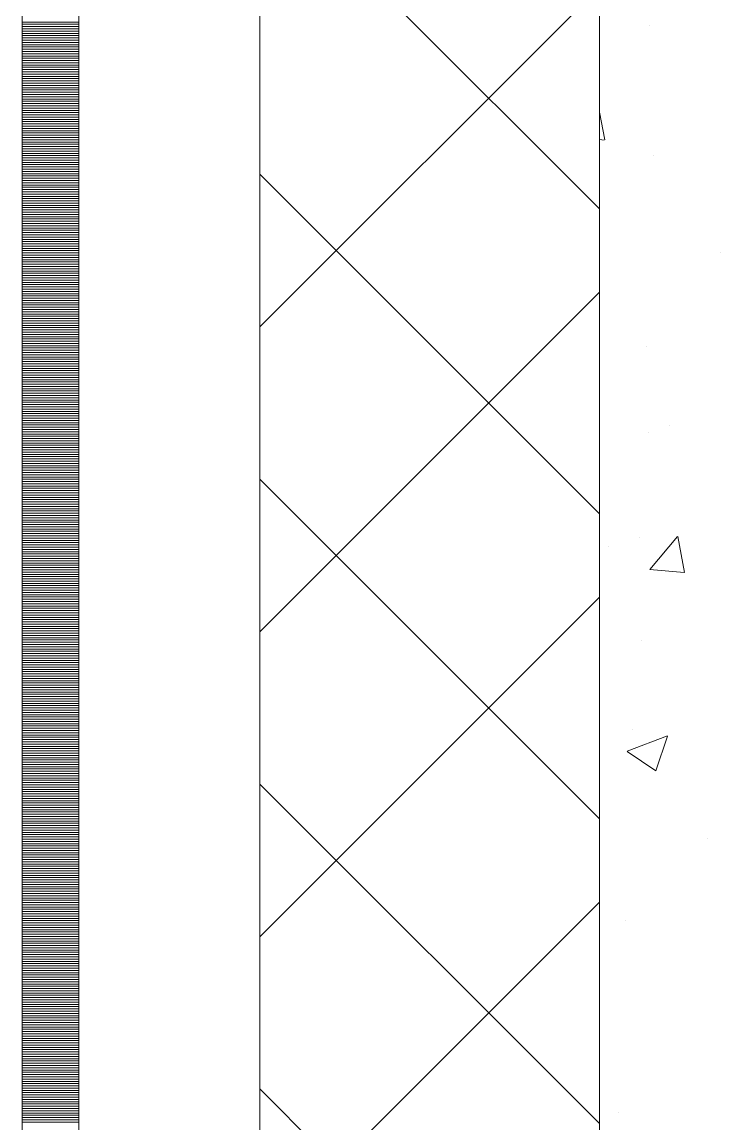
# Model space of a CAD drawing. Header units: millimetres. Extents: x 470010 to 1231400, y -134005 to 421770.
# Drawn here: x 672518.6 to 672828.9, y -59278.3 to -58791.5 of the extents above; entities that cross this region are included whole.
import ezdxf
from ezdxf.enums import TextEntityAlignment as Align

# ---------------------------------------------------------------- set-up
doc = ezdxf.new("R2010")
doc.units = ezdxf.units.MM
doc.linetypes.add('DASHED', pattern=[19.05, 12.7, -6.35])
doc.layers.get('Defpoints').update_dxf_attribs({"color": 140})
doc.layers.add('АР_Делит', color=120, linetype='Continuous', lineweight=0, plot=False)
for name, color, linetype, lineweight in [('АР_Стены ПЕНОблок', 52, 'Continuous', 20), ('АР_Тонкая', 254, 'Continuous', 5), ('АР_Утеплитель', 31, 'Continuous', 0), ('АР_Штриховка', 8, 'Continuous', 0)]:
    doc.layers.add(name, color=color, linetype=linetype, lineweight=lineweight)
doc.layers.add('РД_Оси_100', color=7, linetype='Continuous', lineweight=0, true_color=0x525252)
doc.styles.add('style1', font='ARIALN.TTF')

# ---------------------------------------------------------------- blocks, each defined once
blk = doc.blocks.new('СОШ_2200_АР_ОСИ_М100_28.05.24')
at = {"layer": 'АР_Делит', "color": 251, "linetype": 'DASHED', "true_color": 0x636466}
blk.add_lwpolyline([(114955, 135155), (114955, -355), (93595.036, -355), (93595.036, 13855), (94145, 13855), (94145, 68320), (66055, 68320), (66055, 13857.73), (83455, 13857.73), (83455, -355), (45245, -355), (45245, 13145), (44695, 13145), (44695, 26755), (45245, 26755), (45245, 68320), (20455, 68320), (20455, 26755), (27955, 26755), (27955, 13145), (-355, 13145), (-355, 100855)], dxfattribs=at)
blk = doc.blocks.new('A$C9108343f')
at = {"layer": 'АР_Стены ПЕНОблок', "color": 18, "linetype": 'Continuous', "lineweight": 20, "true_color": 0x000000}
blk.add_line((7054.96, 97555), (7054.96, 21355), dxfattribs=at)
at = {"layer": 'АР_Тонкая', "color": 18, "linetype": 'Continuous', "lineweight": 5, "true_color": 0x000000}
for p, q in [((6799.96, 97555), (6799.96, 21355)), ((6824.96, 97555), (6824.96, 21355)), ((6824.96, 21355), (6824.96, 97555)), ((6904.96, 21355), (6904.96, 97555))]:
    blk.add_line(p, q, dxfattribs=at)
at = {"layer": 'АР_Утеплитель', "color": 18, "linetype": 'Continuous', "lineweight": 0, "true_color": 0x000000}
for p, q in [((6904.96, 97555), (6904.96, 21355)), ((7054.96, 21355), (7054.96, 97555))]:
    blk.add_line(p, q, dxfattribs=at)
at = {"layer": 'АР_Штриховка', "color": 18, "linetype": 'Continuous', "lineweight": 0, "true_color": 0x000000}
for p, q in [((7054.96, 41492.2), (6904.96, 41642.2)), ((6904.96, 41440.07), (7054.96, 41590.07)), ((6799.96, 41574.75), (6824.96, 41574.75)), ((6799.96, 41573.75), (6824.96, 41573.75)), ((6799.96, 41572.75), (6824.96, 41572.75)), ((6799.96, 41571.75), (6824.96, 41571.75)), ((7076.8, 41573.45), (7076.8, 41573.45)), ((6799.96, 41570.75), (6824.96, 41570.75)), ((6799.96, 41569.75), (6824.96, 41569.75)), ((6799.96, 41568.75), (6824.96, 41568.75)), ((6799.96, 41567.75), (6824.96, 41567.75)), ((6799.96, 41566.75), (6824.96, 41566.75)), ((6799.96, 41565.75), (6824.96, 41565.75)), ((6799.96, 41564.75), (6824.96, 41564.75)), ((6799.96, 41563.75), (6824.96, 41563.75)), ((6799.96, 41562.75), (6824.96, 41562.75)), ((6799.96, 41561.75), (6824.96, 41561.75)), ((6799.96, 41560.75), (6824.96, 41560.75)), ((6799.96, 41559.75), (6824.96, 41559.75)), ((6799.96, 41558.75), (6824.96, 41558.75)), ((6799.96, 41557.75), (6824.96, 41557.75)), ((6799.96, 41556.75), (6824.96, 41556.75)), ((6799.96, 41555.75), (6824.96, 41555.75)), ((6799.96, 41554.75), (6824.96, 41554.75)), ((6799.96, 41553.75), (6824.96, 41553.75)), ((6799.96, 41552.75), (6824.96, 41552.75)), ((6799.96, 41551.75), (6824.96, 41551.75)), ((6799.96, 41550.75), (6824.96, 41550.75)), ((6799.96, 41549.75), (6824.96, 41549.75)), ((6799.96, 41548.75), (6824.96, 41548.75)), ((6799.96, 41547.75), (6824.96, 41547.75)), ((6799.96, 41546.75), (6824.96, 41546.75)), ((6799.96, 41545.75), (6824.96, 41545.75)), ((6799.96, 41544.75), (6824.96, 41544.75)), ((6799.96, 41543.75), (6824.96, 41543.75)), ((6799.96, 41542.75), (6824.96, 41542.75)), ((6799.96, 41541.75), (6824.96, 41541.75)), ((6799.96, 41540.75), (6824.96, 41540.75)), ((6799.96, 41539.75), (6824.96, 41539.75)), ((6799.96, 41538.75), (6824.96, 41538.75)), ((6799.96, 41537.75), (6824.96, 41537.75)), ((6799.96, 41536.75), (6824.96, 41536.75)), ((6799.96, 41535.75), (6824.96, 41535.75)), ((6799.96, 41534.75), (6824.96, 41534.75)), ((6799.96, 41533.75), (6824.96, 41533.75)), ((6799.96, 41532.75), (6824.96, 41532.75)), ((7057.23, 41522.66), (7054.96, 41534.98)), ((6799.96, 41531.75), (6824.96, 41531.75)), ((6799.96, 41530.75), (6824.96, 41530.75)), ((6799.96, 41529.75), (6824.96, 41529.75)), ((6799.96, 41528.75), (6824.96, 41528.75)), ((6799.96, 41527.75), (6824.96, 41527.75)), ((6799.96, 41526.75), (6824.96, 41526.75)), ((6799.96, 41525.75), (6824.96, 41525.75)), ((6799.96, 41524.75), (6824.96, 41524.75)), ((6799.96, 41523.75), (6824.96, 41523.75)), ((6799.96, 41522.75), (6824.96, 41522.75)), ((7054.96, 41522.81), (7057.06, 41522.62)), ((6799.96, 41521.75), (6824.96, 41521.75)), ((6799.96, 41520.75), (6824.96, 41520.75)), ((6799.96, 41519.75), (6824.96, 41519.75)), ((6799.96, 41518.75), (6824.96, 41518.75)), ((6799.96, 41517.75), (6824.96, 41517.75)), ((6799.96, 41516.75), (6824.96, 41516.75)), ((6799.96, 41515.75), (6824.96, 41515.75)), ((6799.96, 41514.75), (6824.96, 41514.75)), ((6799.96, 41513.75), (6824.96, 41513.75)), ((7078.83, 41515.97), (7078.83, 41515.97)), ((6799.96, 41512.75), (6824.96, 41512.75)), ((6799.96, 41511.75), (6824.96, 41511.75)), ((6799.96, 41510.75), (6824.96, 41510.75)), ((6799.96, 41509.75), (6824.96, 41509.75)), ((6799.96, 41508.75), (6824.96, 41508.75)), ((6799.96, 41507.75), (6824.96, 41507.75)), ((6799.96, 41506.75), (6824.96, 41506.75)), ((6799.96, 41505.75), (6824.96, 41505.75)), ((6799.96, 41504.75), (6824.96, 41504.75)), ((6799.96, 41503.75), (6824.96, 41503.75)), ((7054.96, 41357.5), (6904.96, 41507.5)), ((6799.96, 41502.75), (6824.96, 41502.75)), ((6799.96, 41501.75), (6824.96, 41501.75)), ((6799.96, 41500.75), (6824.96, 41500.75)), ((6799.96, 41499.75), (6824.96, 41499.75)), ((6799.96, 41498.75), (6824.96, 41498.75)), ((6799.96, 41497.75), (6824.96, 41497.75)), ((6799.96, 41496.75), (6824.96, 41496.75)), ((6799.96, 41495.75), (6824.96, 41495.75)), ((6799.96, 41494.75), (6824.96, 41494.75)), ((6799.96, 41493.75), (6824.96, 41493.75)), ((6799.96, 41492.75), (6824.96, 41492.75)), ((6799.96, 41491.75), (6824.96, 41491.75)), ((6799.96, 41490.75), (6824.96, 41490.75)), ((6799.96, 41489.75), (6824.96, 41489.75)), ((6799.96, 41488.75), (6824.96, 41488.75)), ((6799.96, 41487.75), (6824.96, 41487.75)), ((6799.96, 41486.75), (6824.96, 41486.75)), ((6799.96, 41485.75), (6824.96, 41485.75)), ((6799.96, 41484.75), (6824.96, 41484.75)), ((6799.96, 41483.75), (6824.96, 41483.75)), ((6799.96, 41482.75), (6824.96, 41482.75)), ((6799.96, 41481.75), (6824.96, 41481.75)), ((6799.96, 41480.75), (6824.96, 41480.75)), ((6799.96, 41479.75), (6824.96, 41479.75)), ((6799.96, 41478.75), (6824.96, 41478.75)), ((6799.96, 41477.75), (6824.96, 41477.75)), ((6799.96, 41476.75), (6824.96, 41476.75)), ((6799.96, 41475.75), (6824.96, 41475.75)), ((6799.96, 41474.75), (6824.96, 41474.75)), ((6799.96, 41473.75), (6824.96, 41473.75)), ((6799.96, 41472.75), (6824.96, 41472.75)), ((6799.96, 41471.75), (6824.96, 41471.75)), ((6799.96, 41470.75), (6824.96, 41470.75)), ((6799.96, 41469.75), (6824.96, 41469.75)), ((7108.3, 41472.73), (7108.3, 41472.73)), ((6799.96, 41468.75), (6824.96, 41468.75)), ((6799.96, 41467.75), (6824.96, 41467.75)), ((6799.96, 41466.75), (6824.96, 41466.75)), ((6799.96, 41465.75), (6824.96, 41465.75)), ((6799.96, 41464.75), (6824.96, 41464.75)), ((6799.96, 41463.75), (6824.96, 41463.75)), ((6799.96, 41462.75), (6824.96, 41462.75)), ((6799.96, 41461.75), (6824.96, 41461.75)), ((6799.96, 41460.75), (6824.96, 41460.75)), ((6799.96, 41459.75), (6824.96, 41459.75)), ((6799.96, 41458.75), (6824.96, 41458.75)), ((6799.96, 41457.75), (6824.96, 41457.75)), ((6799.96, 41456.75), (6824.96, 41456.75)), ((6799.96, 41455.75), (6824.96, 41455.75)), ((6799.96, 41454.75), (6824.96, 41454.75)), ((6904.96, 41305.36), (7054.96, 41455.36)), ((6799.96, 41453.75), (6824.96, 41453.75)), ((6799.96, 41452.75), (6824.96, 41452.75)), ((6799.96, 41451.75), (6824.96, 41451.75)), ((6799.96, 41450.75), (6824.96, 41450.75)), ((6799.96, 41449.75), (6824.96, 41449.75)), ((6799.96, 41448.75), (6824.96, 41448.75)), ((6799.96, 41447.75), (6824.96, 41447.75)), ((6799.96, 41446.75), (6824.96, 41446.75)), ((6799.96, 41445.75), (6824.96, 41445.75)), ((6799.96, 41444.75), (6824.96, 41444.75)), ((6799.96, 41443.75), (6824.96, 41443.75)), ((6799.96, 41442.75), (6824.96, 41442.75)), ((6799.96, 41441.75), (6824.96, 41441.75)), ((6799.96, 41440.75), (6824.96, 41440.75)), ((6799.96, 41439.75), (6824.96, 41439.75)), ((6799.96, 41438.75), (6824.96, 41438.75)), ((6799.96, 41437.75), (6824.96, 41437.75)), ((6799.96, 41436.75), (6824.96, 41436.75)), ((6799.96, 41435.75), (6824.96, 41435.75)), ((6799.96, 41434.75), (6824.96, 41434.75)), ((6799.96, 41433.75), (6824.96, 41433.75)), ((6799.96, 41432.75), (6824.96, 41432.75)), ((6799.96, 41431.75), (6824.96, 41431.75)), ((6799.96, 41430.75), (6824.96, 41430.75)), ((7075.75, 41431.41), (7075.75, 41431.41)), ((6799.96, 41429.75), (6824.96, 41429.75)), ((6799.96, 41428.75), (6824.96, 41428.75)), ((6799.96, 41427.75), (6824.96, 41427.75)), ((6799.96, 41426.75), (6824.96, 41426.75)), ((6799.96, 41425.75), (6824.96, 41425.75)), ((6799.96, 41424.75), (6824.96, 41424.75)), ((6799.96, 41423.75), (6824.96, 41423.75)), ((6799.96, 41422.75), (6824.96, 41422.75)), ((6799.96, 41421.75), (6824.96, 41421.75)), ((6799.96, 41420.75), (6824.96, 41420.75)), ((6799.96, 41419.75), (6824.96, 41419.75)), ((6799.96, 41418.75), (6824.96, 41418.75)), ((6799.96, 41417.75), (6824.96, 41417.75)), ((6799.96, 41416.75), (6824.96, 41416.75)), ((6799.96, 41415.75), (6824.96, 41415.75)), ((6799.96, 41414.75), (6824.96, 41414.75)), ((6799.96, 41413.75), (6824.96, 41413.75)), ((6799.96, 41412.75), (6824.96, 41412.75)), ((6799.96, 41411.75), (6824.96, 41411.75)), ((6799.96, 41410.75), (6824.96, 41410.75)), ((6799.96, 41409.75), (6824.96, 41409.75)), ((6799.96, 41408.75), (6824.96, 41408.75)), ((6799.96, 41407.75), (6824.96, 41407.75)), ((6799.96, 41406.75), (6824.96, 41406.75)), ((6799.96, 41405.75), (6824.96, 41405.75)), ((6799.96, 41404.75), (6824.96, 41404.75)), ((6799.96, 41403.75), (6824.96, 41403.75)), ((6799.96, 41402.75), (6824.96, 41402.75)), ((6799.96, 41401.75), (6824.96, 41401.75)), ((6799.96, 41400.75), (6824.96, 41400.75)), ((6799.96, 41399.75), (6824.96, 41399.75)), ((6799.96, 41398.75), (6824.96, 41398.75)), ((6799.96, 41397.75), (6824.96, 41397.75)), ((6799.96, 41396.75), (6824.96, 41396.75)), ((7085.66, 41396.71), (7085.66, 41396.71)), ((6799.96, 41395.75), (6824.96, 41395.75)), ((6799.96, 41394.75), (6824.96, 41394.75)), ((6799.96, 41393.75), (6824.96, 41393.75)), ((6799.96, 41392.75), (6824.96, 41392.75)), ((6799.96, 41391.75), (6824.96, 41391.75)), ((7076.56, 41393.25), (7076.56, 41393.25)), ((6799.96, 41390.75), (6824.96, 41390.75)), ((6799.96, 41389.75), (6824.96, 41389.75)), ((6799.96, 41388.75), (6824.96, 41388.75)), ((6799.96, 41387.75), (6824.96, 41387.75)), ((6799.96, 41386.75), (6824.96, 41386.75)), ((6799.96, 41385.75), (6824.96, 41385.75)), ((6799.96, 41384.75), (6824.96, 41384.75)), ((6799.96, 41383.75), (6824.96, 41383.75)), ((6799.96, 41382.75), (6824.96, 41382.75)), ((6799.96, 41381.75), (6824.96, 41381.75)), ((6799.96, 41380.75), (6824.96, 41380.75)), ((6799.96, 41379.75), (6824.96, 41379.75)), ((6799.96, 41378.75), (6824.96, 41378.75)), ((6799.96, 41377.75), (6824.96, 41377.75)), ((6799.96, 41376.75), (6824.96, 41376.75)), ((6799.96, 41375.75), (6824.96, 41375.75)), ((6799.96, 41374.75), (6824.96, 41374.75)), ((6799.96, 41373.75), (6824.96, 41373.75)), ((6799.96, 41372.75), (6824.96, 41372.75)), ((6799.96, 41371.75), (6824.96, 41371.75)), ((7054.96, 41222.79), (6904.96, 41372.79)), ((6799.96, 41370.75), (6824.96, 41370.75)), ((6799.96, 41369.75), (6824.96, 41369.75)), ((6799.96, 41368.75), (6824.96, 41368.75)), ((6799.96, 41367.75), (6824.96, 41367.75)), ((6799.96, 41366.75), (6824.96, 41366.75)), ((6799.96, 41365.75), (6824.96, 41365.75)), ((6799.96, 41364.75), (6824.96, 41364.75)), ((6799.96, 41363.75), (6824.96, 41363.75)), ((6799.96, 41362.75), (6824.96, 41362.75)), ((6799.96, 41361.75), (6824.96, 41361.75)), ((6799.96, 41360.75), (6824.96, 41360.75)), ((6799.96, 41359.75), (6824.96, 41359.75)), ((6799.96, 41358.75), (6824.96, 41358.75)), ((6799.96, 41357.75), (6824.96, 41357.75)), ((6799.96, 41356.75), (6824.96, 41356.75)), ((6799.96, 41355.75), (6824.96, 41355.75)), ((6799.96, 41354.75), (6824.96, 41354.75)), ((6799.96, 41353.75), (6824.96, 41353.75)), ((6799.96, 41352.75), (6824.96, 41352.75)), ((6799.96, 41351.75), (6824.96, 41351.75)), ((6799.96, 41350.75), (6824.96, 41350.75)), ((6799.96, 41349.75), (6824.96, 41349.75)), ((6799.96, 41348.75), (6824.96, 41348.75)), ((6799.96, 41347.75), (6824.96, 41347.75)), ((7077.12, 41332.9), (7089.36, 41347.49)), ((7092.47, 41331.6), (7089.54, 41347.52)), ((6799.96, 41346.75), (6824.96, 41346.75)), ((6799.96, 41345.75), (6824.96, 41345.75)), ((6799.96, 41344.75), (6824.96, 41344.75)), ((6799.96, 41343.75), (6824.96, 41343.75)), ((6799.96, 41342.75), (6824.96, 41342.75)), ((7058.84, 41342.94), (7058.84, 41342.94)), ((7072.66, 41346.86), (7072.66, 41346.86)), ((6799.96, 41341.75), (6824.96, 41341.75)), ((6799.96, 41340.75), (6824.96, 41340.75)), ((6799.96, 41339.75), (6824.96, 41339.75)), ((6799.96, 41338.75), (6824.96, 41338.75)), ((6799.96, 41337.75), (6824.96, 41337.75)), ((6799.96, 41336.75), (6824.96, 41336.75)), ((6799.96, 41335.75), (6824.96, 41335.75)), ((6799.96, 41334.75), (6824.96, 41334.75)), ((6799.96, 41333.75), (6824.96, 41333.75)), ((6799.96, 41332.75), (6824.96, 41332.75)), ((7077.12, 41332.9), (7092.3, 41331.57)), ((6799.96, 41331.75), (6824.96, 41331.75)), ((6799.96, 41330.75), (6824.96, 41330.75)), ((6799.96, 41329.75), (6824.96, 41329.75)), ((6799.96, 41328.75), (6824.96, 41328.75)), ((6799.96, 41327.75), (6824.96, 41327.75)), ((6799.96, 41326.75), (6824.96, 41326.75)), ((6799.96, 41325.75), (6824.96, 41325.75)), ((6799.96, 41324.75), (6824.96, 41324.75)), ((6799.96, 41323.75), (6824.96, 41323.75)), ((6799.96, 41322.75), (6824.96, 41322.75)), ((6799.96, 41321.75), (6824.96, 41321.75)), ((6799.96, 41320.75), (6824.96, 41320.75)), ((6799.96, 41319.75), (6824.96, 41319.75)), ((6799.96, 41318.75), (6824.96, 41318.75)), ((6904.96, 41170.66), (7054.96, 41320.66)), ((6799.96, 41317.75), (6824.96, 41317.75)), ((6799.96, 41316.75), (6824.96, 41316.75)), ((6799.96, 41315.75), (6824.96, 41315.75)), ((6799.96, 41314.75), (6824.96, 41314.75)), ((6799.96, 41313.75), (6824.96, 41313.75)), ((6799.96, 41312.75), (6824.96, 41312.75)), ((6799.96, 41311.75), (6824.96, 41311.75)), ((6799.96, 41310.75), (6824.96, 41310.75)), ((6799.96, 41309.75), (6824.96, 41309.75)), ((6799.96, 41308.75), (6824.96, 41308.75)), ((6799.96, 41307.75), (6824.96, 41307.75)), ((6799.96, 41306.75), (6824.96, 41306.75)), ((6799.96, 41305.75), (6824.96, 41305.75)), ((6799.96, 41304.75), (6824.96, 41304.75)), ((6799.96, 41303.75), (6824.96, 41303.75)), ((6799.96, 41302.75), (6824.96, 41302.75)), ((6799.96, 41301.75), (6824.96, 41301.75)), ((6799.96, 41300.75), (6824.96, 41300.75)), ((6799.96, 41299.75), (6824.96, 41299.75)), ((6799.96, 41298.75), (6824.96, 41298.75)), ((7073.32, 41301.44), (7073.32, 41301.44)), ((6799.96, 41297.75), (6824.96, 41297.75)), ((6799.96, 41296.75), (6824.96, 41296.75)), ((6799.96, 41295.75), (6824.96, 41295.75)), ((6799.96, 41294.75), (6824.96, 41294.75)), ((6799.96, 41293.75), (6824.96, 41293.75)), ((6799.96, 41292.75), (6824.96, 41292.75)), ((6799.96, 41291.75), (6824.96, 41291.75)), ((6799.96, 41290.75), (6824.96, 41290.75)), ((6799.96, 41289.75), (6824.96, 41289.75)), ((6799.96, 41288.75), (6824.96, 41288.75)), ((6799.96, 41287.75), (6824.96, 41287.75)), ((6799.96, 41286.75), (6824.96, 41286.75)), ((6799.96, 41285.75), (6824.96, 41285.75)), ((6799.96, 41284.75), (6824.96, 41284.75)), ((6799.96, 41283.75), (6824.96, 41283.75)), ((6799.96, 41282.75), (6824.96, 41282.75)), ((6799.96, 41281.75), (6824.96, 41281.75)), ((6799.96, 41280.75), (6824.96, 41280.75)), ((6799.96, 41279.75), (6824.96, 41279.75)), ((6799.96, 41278.75), (6824.96, 41278.75)), ((6799.96, 41277.75), (6824.96, 41277.75)), ((6799.96, 41276.75), (6824.96, 41276.75)), ((6799.96, 41275.75), (6824.96, 41275.75)), ((6799.96, 41274.75), (6824.96, 41274.75)), ((6799.96, 41273.75), (6824.96, 41273.75)), ((6799.96, 41272.75), (6824.96, 41272.75)), ((6799.96, 41271.75), (6824.96, 41271.75)), ((6799.96, 41270.75), (6824.96, 41270.75)), ((6799.96, 41269.75), (6824.96, 41269.75)), ((6799.96, 41268.75), (6824.96, 41268.75)), ((6799.96, 41267.75), (6824.96, 41267.75)), ((6799.96, 41266.75), (6824.96, 41266.75)), ((6799.96, 41265.75), (6824.96, 41265.75)), ((6799.96, 41264.75), (6824.96, 41264.75)), ((6799.96, 41263.75), (6824.96, 41263.75)), ((6799.96, 41262.75), (6824.96, 41262.75)), ((6799.96, 41261.75), (6824.96, 41261.75)), ((6799.96, 41260.75), (6824.96, 41260.75)), ((6799.96, 41259.75), (6824.96, 41259.75)), ((7069.57, 41262.3), (7069.57, 41262.3)), ((6799.96, 41258.75), (6824.96, 41258.75)), ((6799.96, 41257.75), (6824.96, 41257.75)), ((6799.96, 41256.75), (6824.96, 41256.75)), ((6799.96, 41255.75), (6824.96, 41255.75)), ((7067.19, 41252.63), (7084.98, 41259.46)), ((7079.78, 41243.97), (7084.93, 41259.32)), ((6799.96, 41254.75), (6824.96, 41254.75)), ((6799.96, 41253.75), (6824.96, 41253.75)), ((6799.96, 41252.75), (6824.96, 41252.75)), ((6799.96, 41251.75), (6824.96, 41251.75)), ((6799.96, 41250.75), (6824.96, 41250.75)), ((7067.13, 41252.5), (7079.77, 41243.98)), ((6799.96, 41249.75), (6824.96, 41249.75)), ((6799.96, 41248.75), (6824.96, 41248.75)), ((6799.96, 41247.75), (6824.96, 41247.75)), ((6799.96, 41246.75), (6824.96, 41246.75)), ((6799.96, 41245.75), (6824.96, 41245.75)), ((6799.96, 41244.75), (6824.96, 41244.75)), ((6799.96, 41243.75), (6824.96, 41243.75)), ((6799.96, 41242.75), (6824.96, 41242.75)), ((6799.96, 41241.75), (6824.96, 41241.75)), ((6799.96, 41240.75), (6824.96, 41240.75)), ((6799.96, 41239.75), (6824.96, 41239.75)), ((6799.96, 41238.75), (6824.96, 41238.75)), ((6799.96, 41237.75), (6824.96, 41237.75)), ((6799.96, 41236.75), (6824.96, 41236.75)), ((6799.96, 41235.75), (6824.96, 41235.75)), ((7054.96, 41088.09), (6904.96, 41238.09)), ((6799.96, 41234.75), (6824.96, 41234.75)), ((6799.96, 41233.75), (6824.96, 41233.75)), ((6799.96, 41232.75), (6824.96, 41232.75)), ((6799.96, 41231.75), (6824.96, 41231.75)), ((6799.96, 41230.75), (6824.96, 41230.75)), ((6799.96, 41229.75), (6824.96, 41229.75)), ((6799.96, 41228.75), (6824.96, 41228.75)), ((6799.96, 41227.75), (6824.96, 41227.75)), ((6799.96, 41226.75), (6824.96, 41226.75)), ((6799.96, 41225.75), (6824.96, 41225.75)), ((6799.96, 41224.75), (6824.96, 41224.75)), ((6799.96, 41223.75), (6824.96, 41223.75)), ((6799.96, 41222.75), (6824.96, 41222.75)), ((6799.96, 41221.75), (6824.96, 41221.75)), ((6799.96, 41220.75), (6824.96, 41220.75)), ((6799.96, 41219.75), (6824.96, 41219.75)), ((6799.96, 41218.75), (6824.96, 41218.75)), ((6799.96, 41217.75), (6824.96, 41217.75)), ((6799.96, 41216.75), (6824.96, 41216.75)), ((6799.96, 41215.75), (6824.96, 41215.75)), ((6799.96, 41214.75), (6824.96, 41214.75)), ((6799.96, 41213.75), (6824.96, 41213.75)), ((6799.96, 41212.75), (6824.96, 41212.75)), ((6799.96, 41211.75), (6824.96, 41211.75)), ((7102.7, 41213.92), (7102.7, 41213.92)), ((6799.96, 41210.75), (6824.96, 41210.75)), ((6799.96, 41209.75), (6824.96, 41209.75)), ((6799.96, 41208.75), (6824.96, 41208.75)), ((6799.96, 41207.75), (6824.96, 41207.75)), ((6799.96, 41206.75), (6824.96, 41206.75)), ((6799.96, 41205.75), (6824.96, 41205.75)), ((6799.96, 41204.75), (6824.96, 41204.75)), ((6799.96, 41203.75), (6824.96, 41203.75)), ((6799.96, 41202.75), (6824.96, 41202.75)), ((6799.96, 41201.75), (6824.96, 41201.75)), ((6799.96, 41200.75), (6824.96, 41200.75)), ((6799.96, 41199.75), (6824.96, 41199.75)), ((6799.96, 41198.75), (6824.96, 41198.75)), ((6799.96, 41197.75), (6824.96, 41197.75)), ((6799.96, 41196.75), (6824.96, 41196.75)), ((6799.96, 41195.75), (6824.96, 41195.75)), ((6799.96, 41194.75), (6824.96, 41194.75)), ((6799.96, 41193.75), (6824.96, 41193.75)), ((6799.96, 41192.75), (6824.96, 41192.75)), ((6799.96, 41191.75), (6824.96, 41191.75)), ((6799.96, 41190.75), (6824.96, 41190.75)), ((6799.96, 41189.75), (6824.96, 41189.75)), ((6799.96, 41188.75), (6824.96, 41188.75)), ((6799.96, 41187.75), (6824.96, 41187.75)), ((6799.96, 41186.75), (6824.96, 41186.75)), ((6799.96, 41185.75), (6824.96, 41185.75)), ((6799.96, 41184.75), (6824.96, 41184.75)), ((6799.96, 41183.75), (6824.96, 41183.75)), ((6799.96, 41182.75), (6824.96, 41182.75)), ((6799.96, 41181.75), (6824.96, 41181.75)), ((6904.96, 41035.95), (7054.96, 41185.95)), ((6799.96, 41180.75), (6824.96, 41180.75)), ((6799.96, 41179.75), (6824.96, 41179.75)), ((6799.96, 41178.75), (6824.96, 41178.75)), ((6799.96, 41177.75), (6824.96, 41177.75)), ((7066.48, 41177.75), (7066.48, 41177.75)), ((6799.96, 41176.75), (6824.96, 41176.75)), ((6799.96, 41175.75), (6824.96, 41175.75)), ((6799.96, 41174.75), (6824.96, 41174.75)), ((6799.96, 41173.75), (6824.96, 41173.75)), ((6799.96, 41172.75), (6824.96, 41172.75)), ((6799.96, 41171.75), (6824.96, 41171.75)), ((6799.96, 41170.75), (6824.96, 41170.75)), ((6799.96, 41169.75), (6824.96, 41169.75)), ((6799.96, 41168.75), (6824.96, 41168.75)), ((6799.96, 41167.75), (6824.96, 41167.75)), ((6799.96, 41166.75), (6824.96, 41166.75)), ((6799.96, 41165.75), (6824.96, 41165.75)), ((6799.96, 41164.75), (6824.96, 41164.75)), ((6799.96, 41163.75), (6824.96, 41163.75)), ((6799.96, 41162.75), (6824.96, 41162.75)), ((6799.96, 41161.75), (6824.96, 41161.75)), ((6799.96, 41160.75), (6824.96, 41160.75)), ((6799.96, 41159.75), (6824.96, 41159.75)), ((6799.96, 41158.75), (6824.96, 41158.75)), ((6799.96, 41157.75), (6824.96, 41157.75)), ((6799.96, 41156.75), (6824.96, 41156.75)), ((6799.96, 41155.75), (6824.96, 41155.75)), ((6799.96, 41154.75), (6824.96, 41154.75)), ((6799.96, 41153.75), (6824.96, 41153.75)), ((6799.96, 41152.75), (6824.96, 41152.75)), ((6799.96, 41151.75), (6824.96, 41151.75)), ((6799.96, 41150.75), (6824.96, 41150.75)), ((6799.96, 41149.75), (6824.96, 41149.75)), ((6799.96, 41148.75), (6824.96, 41148.75)), ((6799.96, 41147.75), (6824.96, 41147.75)), ((6799.96, 41146.75), (6824.96, 41146.75)), ((6799.96, 41145.75), (6824.96, 41145.75)), ((6799.96, 41144.75), (6824.96, 41144.75)), ((6799.96, 41143.75), (6824.96, 41143.75)), ((6799.96, 41142.75), (6824.96, 41142.75)), ((6799.96, 41141.75), (6824.96, 41141.75)), ((6799.96, 41140.75), (6824.96, 41140.75)), ((6799.96, 41139.75), (6824.96, 41139.75)), ((6799.96, 41138.75), (6824.96, 41138.75)), ((6799.96, 41137.75), (6824.96, 41137.75)), ((6799.96, 41136.75), (6824.96, 41136.75)), ((6799.96, 41135.75), (6824.96, 41135.75)), ((6799.96, 41134.75), (6824.96, 41134.75)), ((6799.96, 41133.75), (6824.96, 41133.75)), ((6799.96, 41132.75), (6824.96, 41132.75)), ((6799.96, 41131.75), (6824.96, 41131.75)), ((6799.96, 41130.75), (6824.96, 41130.75)), ((6799.96, 41129.75), (6824.96, 41129.75)), ((6799.96, 41128.75), (6824.96, 41128.75)), ((6799.96, 41127.75), (6824.96, 41127.75)), ((6799.96, 41126.75), (6824.96, 41126.75)), ((6799.96, 41125.75), (6824.96, 41125.75)), ((6799.96, 41124.75), (6824.96, 41124.75)), ((6799.96, 41123.75), (6824.96, 41123.75)), ((6799.96, 41122.75), (6824.96, 41122.75)), ((6799.96, 41121.75), (6824.96, 41121.75)), ((6799.96, 41120.75), (6824.96, 41120.75)), ((6799.96, 41119.75), (6824.96, 41119.75)), ((6799.96, 41118.75), (6824.96, 41118.75)), ((6799.96, 41117.75), (6824.96, 41117.75)), ((6799.96, 41116.75), (6824.96, 41116.75)), ((6799.96, 41115.75), (6824.96, 41115.75)), ((6799.96, 41114.75), (6824.96, 41114.75)), ((6799.96, 41113.75), (6824.96, 41113.75)), ((6799.96, 41112.75), (6824.96, 41112.75)), ((6799.96, 41111.75), (6824.96, 41111.75)), ((6799.96, 41110.75), (6824.96, 41110.75)), ((6799.96, 41109.75), (6824.96, 41109.75)), ((6799.96, 41108.75), (6824.96, 41108.75)), ((6799.96, 41107.75), (6824.96, 41107.75)), ((6799.96, 41106.75), (6824.96, 41106.75)), ((6799.96, 41105.75), (6824.96, 41105.75)), ((6799.96, 41104.75), (6824.96, 41104.75)), ((6799.96, 41103.75), (6824.96, 41103.75)), ((6799.96, 41102.75), (6824.96, 41102.75)), ((6799.96, 41101.75), (6824.96, 41101.75)), ((6799.96, 41100.75), (6824.96, 41100.75)), ((6799.96, 41099.75), (6824.96, 41099.75)), ((7054.96, 40953.39), (6904.96, 41103.39)), ((6799.96, 41098.75), (6824.96, 41098.75)), ((6799.96, 41097.75), (6824.96, 41097.75)), ((6799.96, 41096.75), (6824.96, 41096.75)), ((6799.96, 41095.75), (6824.96, 41095.75)), ((6799.96, 41094.75), (6824.96, 41094.75)), ((6799.96, 41093.75), (6824.96, 41093.75)), ((6799.96, 41092.75), (6824.96, 41092.75)), ((6799.96, 41091.75), (6824.96, 41091.75)), ((6799.96, 41090.75), (6824.96, 41090.75)), ((6799.96, 41089.75), (6824.96, 41089.75)), ((7063.39, 41093.19), (7063.39, 41093.19)), ((6799.96, 41088.75), (6824.96, 41088.75))]:
    blk.add_line(p, q, dxfattribs=at)
at = {"layer": 'РД_Оси_100'}
blk.add_blockref('СОШ_2200_АР_ОСИ_М100_28.05.24', (7154.96, 6755), dxfattribs=at)
at = {"layer": 'Defpoints', "color": 18, "true_color": 0x000000, "style": 'style1'}
for p in [(143949.34, 316089.12), (143974.98, 281639.5), (143890.4, 273244.71), (143839.99, 264276.81), (143967.75, 254892.38), (12251.96, 104178.14), (12382.58, 96023.14)]:
    blk.add_attdef('АР-ПОМЕЩЕНИЕ:НАИМЕНОВАНИЕ', text='', height=100, dxfattribs=at).set_placement(p, align=Align.MIDDLE)
at = {"layer": 'Defpoints', "color": 18, "true_color": 0x000000, "style": 'style1', "flags": 8}
for p in [(143951.3, 279099.09), (143848.34, 269251.11), (143875.33, 260094.25), (144049.74, 250824.7), (163419.28, 238153.36), (155897.46, 237965.97), (183037.2, 237965.97), (143342.94, 237876.19)]:
    blk.add_attdef('АР-ПОМЕЩЕНИЕ:НАИМЕНОВАНИЕ', text='', height=100, dxfattribs=at).set_placement(p, align=Align.MIDDLE)

msp = doc.modelspace()

# ---------------------------------------------------------------- linework, layer by layer
at = {"layer": 'АР_Стены ПЕНОблок', "color": 18, "linetype": 'Continuous', "lineweight": 20, "true_color": 0x000000}
msp.add_line((672773.57, -2811.242), (672773.57, -79011.242), dxfattribs=at)
at = {"layer": 'АР_Тонкая', "color": 18, "linetype": 'Continuous', "lineweight": 5, "true_color": 0x000000}
for p, q in [((672518.57, -2811.242), (672518.57, -79011.242)), ((672543.57, -2811.242), (672543.57, -79011.242)), ((672543.57, -79011.242), (672543.57, -2811.242)), ((672623.57, -79011.242), (672623.57, -2811.242))]:
    msp.add_line(p, q, dxfattribs=at)
at = {"layer": 'АР_Утеплитель', "color": 18, "linetype": 'Continuous', "lineweight": 0, "true_color": 0x000000}
for p, q in [((672623.57, -2811.242), (672623.57, -79011.242)), ((672773.57, -79011.242), (672773.57, -2811.242))]:
    msp.add_line(p, q, dxfattribs=at)
at = {"layer": 'АР_Штриховка', "color": 18, "linetype": 'Continuous', "lineweight": 0, "true_color": 0x000000}
for p, q in [((672773.57, -58874.04), (672623.57, -58724.04)), ((672623.57, -58926.177), (672773.57, -58776.177)), ((672518.57, -58791.492), (672543.57, -58791.492)), ((672518.57, -58792.492), (672543.57, -58792.492)), ((672518.57, -58793.492), (672543.57, -58793.492)), ((672518.57, -58794.492), (672543.57, -58794.492)), ((672518.57, -58795.492), (672543.57, -58795.492)), ((672518.57, -58796.492), (672543.57, -58796.492)), ((672518.57, -58797.492), (672543.57, -58797.492)), ((672518.57, -58798.492), (672543.57, -58798.492)), ((672518.57, -58799.492), (672543.57, -58799.492)), ((672518.57, -58800.492), (672543.57, -58800.492)), ((672518.57, -58801.492), (672543.57, -58801.492)), ((672518.57, -58802.492), (672543.57, -58802.492)), ((672518.57, -58803.492), (672543.57, -58803.492)), ((672518.57, -58804.492), (672543.57, -58804.492)), ((672518.57, -58805.492), (672543.57, -58805.492)), ((672518.57, -58806.492), (672543.57, -58806.492)), ((672518.57, -58807.492), (672543.57, -58807.492)), ((672518.57, -58808.492), (672543.57, -58808.492)), ((672518.57, -58809.492), (672543.57, -58809.492)), ((672518.57, -58810.492), (672543.57, -58810.492)), ((672518.57, -58811.492), (672543.57, -58811.492)), ((672518.57, -58812.492), (672543.57, -58812.492)), ((672518.57, -58813.492), (672543.57, -58813.492)), ((672518.57, -58814.492), (672543.57, -58814.492)), ((672518.57, -58815.492), (672543.57, -58815.492)), ((672518.57, -58816.492), (672543.57, -58816.492)), ((672518.57, -58817.492), (672543.57, -58817.492)), ((672518.57, -58818.492), (672543.57, -58818.492)), ((672518.57, -58819.492), (672543.57, -58819.492)), ((672518.57, -58820.492), (672543.57, -58820.492)), ((672518.57, -58821.492), (672543.57, -58821.492)), ((672518.57, -58822.492), (672543.57, -58822.492)), ((672518.57, -58823.492), (672543.57, -58823.492)), ((672518.57, -58824.492), (672543.57, -58824.492)), ((672518.57, -58825.492), (672543.57, -58825.492)), ((672518.57, -58826.492), (672543.57, -58826.492)), ((672518.57, -58827.492), (672543.57, -58827.492)), ((672518.57, -58828.492), (672543.57, -58828.492)), ((672518.57, -58829.492), (672543.57, -58829.492)), ((672518.57, -58830.492), (672543.57, -58830.492)), ((672518.57, -58831.492), (672543.57, -58831.492)), ((672518.57, -58832.492), (672543.57, -58832.492)), ((672518.57, -58833.492), (672543.57, -58833.492)), ((672518.57, -58834.492), (672543.57, -58834.492)), ((672775.843, -58843.586), (672773.57, -58831.261)), ((672518.57, -58835.492), (672543.57, -58835.492)), ((672518.57, -58836.492), (672543.57, -58836.492)), ((672518.57, -58837.492), (672543.57, -58837.492)), ((672518.57, -58838.492), (672543.57, -58838.492)), ((672518.57, -58839.492), (672543.57, -58839.492)), ((672518.57, -58840.492), (672543.57, -58840.492)), ((672518.57, -58841.492), (672543.57, -58841.492)), ((672518.57, -58842.492), (672543.57, -58842.492)), ((672518.57, -58843.492), (672543.57, -58843.492)), ((672773.57, -58843.435), (672775.669, -58843.618)), ((672518.57, -58844.492), (672543.57, -58844.492)), ((672518.57, -58845.492), (672543.57, -58845.492)), ((672518.57, -58846.492), (672543.57, -58846.492)), ((672518.57, -58847.492), (672543.57, -58847.492)), ((672518.57, -58848.492), (672543.57, -58848.492)), ((672518.57, -58849.492), (672543.57, -58849.492)), ((672518.57, -58850.492), (672543.57, -58850.492)), ((672518.57, -58851.492), (672543.57, -58851.492)), ((672518.57, -58852.492), (672543.57, -58852.492)), ((672518.57, -58853.492), (672543.57, -58853.492)), ((672518.57, -58854.492), (672543.57, -58854.492)), ((672518.57, -58855.492), (672543.57, -58855.492)), ((672518.57, -58856.492), (672543.57, -58856.492)), ((672518.57, -58857.492), (672543.57, -58857.492)), ((672518.57, -58858.492), (672543.57, -58858.492)), ((672773.57, -59008.744), (672623.57, -58858.744)), ((672518.57, -58859.492), (672543.57, -58859.492)), ((672518.57, -58860.492), (672543.57, -58860.492)), ((672518.57, -58861.492), (672543.57, -58861.492)), ((672518.57, -58862.492), (672543.57, -58862.492)), ((672518.57, -58863.492), (672543.57, -58863.492)), ((672518.57, -58864.492), (672543.57, -58864.492)), ((672518.57, -58865.492), (672543.57, -58865.492)), ((672518.57, -58866.492), (672543.57, -58866.492)), ((672518.57, -58867.492), (672543.57, -58867.492)), ((672518.57, -58868.492), (672543.57, -58868.492)), ((672518.57, -58869.492), (672543.57, -58869.492)), ((672518.57, -58870.492), (672543.57, -58870.492)), ((672518.57, -58871.492), (672543.57, -58871.492)), ((672518.57, -58872.492), (672543.57, -58872.492)), ((672518.57, -58873.492), (672543.57, -58873.492)), ((672518.57, -58874.492), (672543.57, -58874.492)), ((672518.57, -58875.492), (672543.57, -58875.492)), ((672518.57, -58876.492), (672543.57, -58876.492)), ((672518.57, -58877.492), (672543.57, -58877.492)), ((672518.57, -58878.492), (672543.57, -58878.492)), ((672518.57, -58879.492), (672543.57, -58879.492)), ((672518.57, -58880.492), (672543.57, -58880.492)), ((672518.57, -58881.492), (672543.57, -58881.492)), ((672518.57, -58882.492), (672543.57, -58882.492)), ((672518.57, -58883.492), (672543.57, -58883.492)), ((672518.57, -58884.492), (672543.57, -58884.492)), ((672518.57, -58885.492), (672543.57, -58885.492)), ((672518.57, -58886.492), (672543.57, -58886.492)), ((672518.57, -58887.492), (672543.57, -58887.492)), ((672518.57, -58888.492), (672543.57, -58888.492)), ((672518.57, -58889.492), (672543.57, -58889.492)), ((672518.57, -58890.492), (672543.57, -58890.492)), ((672518.57, -58891.492), (672543.57, -58891.492)), ((672518.57, -58892.492), (672543.57, -58892.492)), ((672518.57, -58893.492), (672543.57, -58893.492)), ((672518.57, -58894.492), (672543.57, -58894.492)), ((672518.57, -58895.492), (672543.57, -58895.492)), ((672518.57, -58896.492), (672543.57, -58896.492)), ((672518.57, -58897.492), (672543.57, -58897.492)), ((672518.57, -58898.492), (672543.57, -58898.492)), ((672518.57, -58899.492), (672543.57, -58899.492)), ((672518.57, -58900.492), (672543.57, -58900.492)), ((672518.57, -58901.492), (672543.57, -58901.492)), ((672518.57, -58902.492), (672543.57, -58902.492)), ((672518.57, -58903.492), (672543.57, -58903.492)), ((672518.57, -58904.492), (672543.57, -58904.492)), ((672518.57, -58905.492), (672543.57, -58905.492)), ((672518.57, -58906.492), (672543.57, -58906.492)), ((672518.57, -58907.492), (672543.57, -58907.492)), ((672518.57, -58908.492), (672543.57, -58908.492)), ((672518.57, -58909.492), (672543.57, -58909.492)), ((672518.57, -58910.492), (672543.57, -58910.492)), ((672518.57, -58911.492), (672543.57, -58911.492)), ((672623.57, -59060.881), (672773.57, -58910.881)), ((672518.57, -58912.492), (672543.57, -58912.492)), ((672518.57, -58913.492), (672543.57, -58913.492)), ((672518.57, -58914.492), (672543.57, -58914.492)), ((672518.57, -58915.492), (672543.57, -58915.492)), ((672518.57, -58916.492), (672543.57, -58916.492)), ((672518.57, -58917.492), (672543.57, -58917.492)), ((672518.57, -58918.492), (672543.57, -58918.492)), ((672518.57, -58919.492), (672543.57, -58919.492)), ((672518.57, -58920.492), (672543.57, -58920.492)), ((672518.57, -58921.492), (672543.57, -58921.492)), ((672518.57, -58922.492), (672543.57, -58922.492)), ((672518.57, -58923.492), (672543.57, -58923.492)), ((672518.57, -58924.492), (672543.57, -58924.492)), ((672518.57, -58925.492), (672543.57, -58925.492)), ((672518.57, -58926.492), (672543.57, -58926.492)), ((672518.57, -58927.492), (672543.57, -58927.492)), ((672518.57, -58928.492), (672543.57, -58928.492)), ((672518.57, -58929.492), (672543.57, -58929.492)), ((672518.57, -58930.492), (672543.57, -58930.492)), ((672518.57, -58931.492), (672543.57, -58931.492)), ((672518.57, -58932.492), (672543.57, -58932.492)), ((672518.57, -58933.492), (672543.57, -58933.492)), ((672518.57, -58934.492), (672543.57, -58934.492)), ((672518.57, -58935.492), (672543.57, -58935.492)), ((672518.57, -58936.492), (672543.57, -58936.492)), ((672518.57, -58937.492), (672543.57, -58937.492)), ((672518.57, -58938.492), (672543.57, -58938.492)), ((672518.57, -58939.492), (672543.57, -58939.492)), ((672518.57, -58940.492), (672543.57, -58940.492)), ((672518.57, -58941.492), (672543.57, -58941.492)), ((672518.57, -58942.492), (672543.57, -58942.492)), ((672518.57, -58943.492), (672543.57, -58943.492)), ((672518.57, -58944.492), (672543.57, -58944.492)), ((672518.57, -58945.492), (672543.57, -58945.492)), ((672518.57, -58946.492), (672543.57, -58946.492)), ((672518.57, -58947.492), (672543.57, -58947.492)), ((672518.57, -58948.492), (672543.57, -58948.492)), ((672518.57, -58949.492), (672543.57, -58949.492)), ((672518.57, -58950.492), (672543.57, -58950.492)), ((672518.57, -58951.492), (672543.57, -58951.492)), ((672518.57, -58952.492), (672543.57, -58952.492)), ((672518.57, -58953.492), (672543.57, -58953.492)), ((672518.57, -58954.492), (672543.57, -58954.492)), ((672518.57, -58955.492), (672543.57, -58955.492)), ((672518.57, -58956.492), (672543.57, -58956.492)), ((672518.57, -58957.492), (672543.57, -58957.492)), ((672518.57, -58958.492), (672543.57, -58958.492)), ((672518.57, -58959.492), (672543.57, -58959.492)), ((672518.57, -58960.492), (672543.57, -58960.492)), ((672518.57, -58961.492), (672543.57, -58961.492)), ((672518.57, -58962.492), (672543.57, -58962.492)), ((672518.57, -58963.492), (672543.57, -58963.492)), ((672518.57, -58964.492), (672543.57, -58964.492)), ((672518.57, -58965.492), (672543.57, -58965.492)), ((672518.57, -58966.492), (672543.57, -58966.492)), ((672518.57, -58967.492), (672543.57, -58967.492)), ((672518.57, -58968.492), (672543.57, -58968.492)), ((672518.57, -58969.492), (672543.57, -58969.492)), ((672518.57, -58970.492), (672543.57, -58970.492)), ((672518.57, -58971.492), (672543.57, -58971.492)), ((672518.57, -58972.492), (672543.57, -58972.492)), ((672518.57, -58973.492), (672543.57, -58973.492)), ((672518.57, -58974.492), (672543.57, -58974.492)), ((672518.57, -58975.492), (672543.57, -58975.492)), ((672518.57, -58976.492), (672543.57, -58976.492)), ((672518.57, -58977.492), (672543.57, -58977.492)), ((672518.57, -58978.492), (672543.57, -58978.492)), ((672518.57, -58979.492), (672543.57, -58979.492)), ((672518.57, -58980.492), (672543.57, -58980.492)), ((672518.57, -58981.492), (672543.57, -58981.492)), ((672518.57, -58982.492), (672543.57, -58982.492)), ((672518.57, -58983.492), (672543.57, -58983.492)), ((672518.57, -58984.492), (672543.57, -58984.492)), ((672518.57, -58985.492), (672543.57, -58985.492)), ((672518.57, -58986.492), (672543.57, -58986.492)), ((672518.57, -58987.492), (672543.57, -58987.492)), ((672518.57, -58988.492), (672543.57, -58988.492)), ((672518.57, -58989.492), (672543.57, -58989.492)), ((672518.57, -58990.492), (672543.57, -58990.492)), ((672518.57, -58991.492), (672543.57, -58991.492)), ((672518.57, -58992.492), (672543.57, -58992.492)), ((672518.57, -58993.492), (672543.57, -58993.492)), ((672518.57, -58994.492), (672543.57, -58994.492)), ((672773.57, -59143.448), (672623.57, -58993.448)), ((672518.57, -58995.492), (672543.57, -58995.492)), ((672518.57, -58996.492), (672543.57, -58996.492)), ((672518.57, -58997.492), (672543.57, -58997.492)), ((672518.57, -58998.492), (672543.57, -58998.492)), ((672518.57, -58999.492), (672543.57, -58999.492)), ((672518.57, -59000.492), (672543.57, -59000.492)), ((672518.57, -59001.492), (672543.57, -59001.492)), ((672518.57, -59002.492), (672543.57, -59002.492)), ((672518.57, -59003.492), (672543.57, -59003.492)), ((672518.57, -59004.492), (672543.57, -59004.492)), ((672518.57, -59005.492), (672543.57, -59005.492)), ((672518.57, -59006.492), (672543.57, -59006.492)), ((672518.57, -59007.492), (672543.57, -59007.492)), ((672518.57, -59008.492), (672543.57, -59008.492)), ((672518.57, -59009.492), (672543.57, -59009.492)), ((672518.57, -59010.492), (672543.57, -59010.492)), ((672518.57, -59011.492), (672543.57, -59011.492)), ((672518.57, -59012.492), (672543.57, -59012.492)), ((672518.57, -59013.492), (672543.57, -59013.492)), ((672518.57, -59014.492), (672543.57, -59014.492)), ((672518.57, -59015.492), (672543.57, -59015.492)), ((672518.57, -59016.492), (672543.57, -59016.492)), ((672518.57, -59017.492), (672543.57, -59017.492)), ((672518.57, -59018.492), (672543.57, -59018.492)), ((672518.57, -59019.492), (672543.57, -59019.492)), ((672795.731, -59033.343), (672807.976, -59018.749)), ((672811.086, -59034.643), (672808.149, -59018.722)), ((672518.57, -59020.492), (672543.57, -59020.492)), ((672518.57, -59021.492), (672543.57, -59021.492)), ((672518.57, -59022.492), (672543.57, -59022.492)), ((672518.57, -59023.492), (672543.57, -59023.492)), ((672518.57, -59024.492), (672543.57, -59024.492)), ((672518.57, -59025.492), (672543.57, -59025.492)), ((672518.57, -59026.492), (672543.57, -59026.492)), ((672518.57, -59027.492), (672543.57, -59027.492)), ((672518.57, -59028.492), (672543.57, -59028.492)), ((672518.57, -59029.492), (672543.57, -59029.492)), ((672518.57, -59030.492), (672543.57, -59030.492)), ((672518.57, -59031.492), (672543.57, -59031.492)), ((672518.57, -59032.492), (672543.57, -59032.492)), ((672518.57, -59033.492), (672543.57, -59033.492)), ((672795.73, -59033.347), (672810.912, -59034.675)), ((672518.57, -59034.492), (672543.57, -59034.492)), ((672518.57, -59035.492), (672543.57, -59035.492)), ((672518.57, -59036.492), (672543.57, -59036.492)), ((672518.57, -59037.492), (672543.57, -59037.492)), ((672518.57, -59038.492), (672543.57, -59038.492)), ((672518.57, -59039.492), (672543.57, -59039.492)), ((672518.57, -59040.492), (672543.57, -59040.492)), ((672518.57, -59041.492), (672543.57, -59041.492)), ((672518.57, -59042.492), (672543.57, -59042.492)), ((672518.57, -59043.492), (672543.57, -59043.492)), ((672518.57, -59044.492), (672543.57, -59044.492)), ((672518.57, -59045.492), (672543.57, -59045.492)), ((672518.57, -59046.492), (672543.57, -59046.492)), ((672518.57, -59047.492), (672543.57, -59047.492)), ((672518.57, -59048.492), (672543.57, -59048.492)), ((672623.57, -59195.585), (672773.57, -59045.585)), ((672518.57, -59049.492), (672543.57, -59049.492)), ((672518.57, -59050.492), (672543.57, -59050.492)), ((672518.57, -59051.492), (672543.57, -59051.492)), ((672518.57, -59052.492), (672543.57, -59052.492)), ((672518.57, -59053.492), (672543.57, -59053.492)), ((672518.57, -59054.492), (672543.57, -59054.492)), ((672518.57, -59055.492), (672543.57, -59055.492)), ((672518.57, -59056.492), (672543.57, -59056.492)), ((672518.57, -59057.492), (672543.57, -59057.492)), ((672518.57, -59058.492), (672543.57, -59058.492)), ((672518.57, -59059.492), (672543.57, -59059.492)), ((672518.57, -59060.492), (672543.57, -59060.492)), ((672518.57, -59061.492), (672543.57, -59061.492)), ((672518.57, -59062.492), (672543.57, -59062.492)), ((672518.57, -59063.492), (672543.57, -59063.492)), ((672518.57, -59064.492), (672543.57, -59064.492)), ((672518.57, -59065.492), (672543.57, -59065.492)), ((672518.57, -59066.492), (672543.57, -59066.492)), ((672518.57, -59067.492), (672543.57, -59067.492)), ((672518.57, -59068.492), (672543.57, -59068.492)), ((672518.57, -59069.492), (672543.57, -59069.492)), ((672518.57, -59070.492), (672543.57, -59070.492)), ((672518.57, -59071.492), (672543.57, -59071.492)), ((672518.57, -59072.492), (672543.57, -59072.492)), ((672518.57, -59073.492), (672543.57, -59073.492)), ((672518.57, -59074.492), (672543.57, -59074.492)), ((672518.57, -59075.492), (672543.57, -59075.492)), ((672518.57, -59076.492), (672543.57, -59076.492)), ((672518.57, -59077.492), (672543.57, -59077.492)), ((672518.57, -59078.492), (672543.57, -59078.492)), ((672518.57, -59079.492), (672543.57, -59079.492)), ((672518.57, -59080.492), (672543.57, -59080.492)), ((672518.57, -59081.492), (672543.57, -59081.492)), ((672518.57, -59082.492), (672543.57, -59082.492)), ((672518.57, -59083.492), (672543.57, -59083.492)), ((672518.57, -59084.492), (672543.57, -59084.492)), ((672518.57, -59085.492), (672543.57, -59085.492)), ((672518.57, -59086.492), (672543.57, -59086.492)), ((672518.57, -59087.492), (672543.57, -59087.492)), ((672518.57, -59088.492), (672543.57, -59088.492)), ((672518.57, -59089.492), (672543.57, -59089.492)), ((672518.57, -59090.492), (672543.57, -59090.492)), ((672518.57, -59091.492), (672543.57, -59091.492)), ((672518.57, -59092.492), (672543.57, -59092.492)), ((672518.57, -59093.492), (672543.57, -59093.492)), ((672518.57, -59094.492), (672543.57, -59094.492)), ((672518.57, -59095.492), (672543.57, -59095.492)), ((672518.57, -59096.492), (672543.57, -59096.492)), ((672518.57, -59097.492), (672543.57, -59097.492)), ((672518.57, -59098.492), (672543.57, -59098.492)), ((672518.57, -59099.492), (672543.57, -59099.492)), ((672518.57, -59100.492), (672543.57, -59100.492)), ((672518.57, -59101.492), (672543.57, -59101.492)), ((672518.57, -59102.492), (672543.57, -59102.492)), ((672518.57, -59103.492), (672543.57, -59103.492)), ((672518.57, -59104.492), (672543.57, -59104.492)), ((672518.57, -59105.492), (672543.57, -59105.492)), ((672518.57, -59106.492), (672543.57, -59106.492)), ((672785.806, -59113.61), (672803.591, -59106.783)), ((672798.393, -59122.267), (672803.543, -59106.918)), ((672518.57, -59107.492), (672543.57, -59107.492)), ((672518.57, -59108.492), (672543.57, -59108.492)), ((672518.57, -59109.492), (672543.57, -59109.492)), ((672518.57, -59110.492), (672543.57, -59110.492)), ((672518.57, -59111.492), (672543.57, -59111.492)), ((672518.57, -59112.492), (672543.57, -59112.492)), ((672518.57, -59113.492), (672543.57, -59113.492)), ((672518.57, -59114.492), (672543.57, -59114.492)), ((672518.57, -59115.492), (672543.57, -59115.492)), ((672518.57, -59116.492), (672543.57, -59116.492)), ((672785.746, -59113.741), (672798.381, -59122.264)), ((672518.57, -59117.492), (672543.57, -59117.492)), ((672518.57, -59118.492), (672543.57, -59118.492)), ((672518.57, -59119.492), (672543.57, -59119.492)), ((672518.57, -59120.492), (672543.57, -59120.492)), ((672518.57, -59121.492), (672543.57, -59121.492)), ((672518.57, -59122.492), (672543.57, -59122.492)), ((672518.57, -59123.492), (672543.57, -59123.492)), ((672518.57, -59124.492), (672543.57, -59124.492)), ((672518.57, -59125.492), (672543.57, -59125.492)), ((672518.57, -59126.492), (672543.57, -59126.492)), ((672518.57, -59127.492), (672543.57, -59127.492)), ((672518.57, -59128.492), (672543.57, -59128.492)), ((672518.57, -59129.492), (672543.57, -59129.492)), ((672518.57, -59130.492), (672543.57, -59130.492)), ((672773.57, -59278.151), (672623.57, -59128.151)), ((672518.57, -59131.492), (672543.57, -59131.492)), ((672518.57, -59132.492), (672543.57, -59132.492)), ((672518.57, -59133.492), (672543.57, -59133.492)), ((672518.57, -59134.492), (672543.57, -59134.492)), ((672518.57, -59135.492), (672543.57, -59135.492)), ((672518.57, -59136.492), (672543.57, -59136.492)), ((672518.57, -59137.492), (672543.57, -59137.492)), ((672518.57, -59138.492), (672543.57, -59138.492)), ((672518.57, -59139.492), (672543.57, -59139.492)), ((672518.57, -59140.492), (672543.57, -59140.492)), ((672518.57, -59141.492), (672543.57, -59141.492)), ((672518.57, -59142.492), (672543.57, -59142.492)), ((672518.57, -59143.492), (672543.57, -59143.492)), ((672518.57, -59144.492), (672543.57, -59144.492)), ((672518.57, -59145.492), (672543.57, -59145.492)), ((672518.57, -59146.492), (672543.57, -59146.492)), ((672518.57, -59147.492), (672543.57, -59147.492)), ((672518.57, -59148.492), (672543.57, -59148.492)), ((672518.57, -59149.492), (672543.57, -59149.492)), ((672518.57, -59150.492), (672543.57, -59150.492)), ((672518.57, -59151.492), (672543.57, -59151.492)), ((672518.57, -59152.492), (672543.57, -59152.492)), ((672518.57, -59153.492), (672543.57, -59153.492)), ((672518.57, -59154.492), (672543.57, -59154.492)), ((672518.57, -59155.492), (672543.57, -59155.492)), ((672518.57, -59156.492), (672543.57, -59156.492)), ((672518.57, -59157.492), (672543.57, -59157.492)), ((672518.57, -59158.492), (672543.57, -59158.492)), ((672518.57, -59159.492), (672543.57, -59159.492)), ((672518.57, -59160.492), (672543.57, -59160.492)), ((672518.57, -59161.492), (672543.57, -59161.492)), ((672518.57, -59162.492), (672543.57, -59162.492)), ((672518.57, -59163.492), (672543.57, -59163.492)), ((672518.57, -59164.492), (672543.57, -59164.492)), ((672518.57, -59165.492), (672543.57, -59165.492)), ((672518.57, -59166.492), (672543.57, -59166.492)), ((672518.57, -59167.492), (672543.57, -59167.492)), ((672518.57, -59168.492), (672543.57, -59168.492)), ((672518.57, -59169.492), (672543.57, -59169.492)), ((672518.57, -59170.492), (672543.57, -59170.492)), ((672518.57, -59171.492), (672543.57, -59171.492)), ((672518.57, -59172.492), (672543.57, -59172.492)), ((672518.57, -59173.492), (672543.57, -59173.492)), ((672518.57, -59174.492), (672543.57, -59174.492)), ((672518.57, -59175.492), (672543.57, -59175.492)), ((672518.57, -59176.492), (672543.57, -59176.492)), ((672518.57, -59177.492), (672543.57, -59177.492)), ((672518.57, -59178.492), (672543.57, -59178.492)), ((672518.57, -59179.492), (672543.57, -59179.492)), ((672518.57, -59180.492), (672543.57, -59180.492)), ((672518.57, -59181.492), (672543.57, -59181.492)), ((672518.57, -59182.492), (672543.57, -59182.492)), ((672518.57, -59183.492), (672543.57, -59183.492)), ((672518.57, -59184.492), (672543.57, -59184.492)), ((672623.57, -59330.288), (672773.57, -59180.288)), ((672518.57, -59185.492), (672543.57, -59185.492)), ((672518.57, -59186.492), (672543.57, -59186.492)), ((672518.57, -59187.492), (672543.57, -59187.492)), ((672518.57, -59188.492), (672543.57, -59188.492)), ((672518.57, -59189.492), (672543.57, -59189.492)), ((672518.57, -59190.492), (672543.57, -59190.492)), ((672518.57, -59191.492), (672543.57, -59191.492)), ((672518.57, -59192.492), (672543.57, -59192.492)), ((672518.57, -59193.492), (672543.57, -59193.492)), ((672518.57, -59194.492), (672543.57, -59194.492)), ((672518.57, -59195.492), (672543.57, -59195.492)), ((672518.57, -59196.492), (672543.57, -59196.492)), ((672518.57, -59197.492), (672543.57, -59197.492)), ((672518.57, -59198.492), (672543.57, -59198.492)), ((672518.57, -59199.492), (672543.57, -59199.492)), ((672518.57, -59200.492), (672543.57, -59200.492)), ((672518.57, -59201.492), (672543.57, -59201.492)), ((672518.57, -59202.492), (672543.57, -59202.492)), ((672518.57, -59203.492), (672543.57, -59203.492)), ((672518.57, -59204.492), (672543.57, -59204.492)), ((672518.57, -59205.492), (672543.57, -59205.492)), ((672518.57, -59206.492), (672543.57, -59206.492)), ((672518.57, -59207.492), (672543.57, -59207.492)), ((672518.57, -59208.492), (672543.57, -59208.492)), ((672518.57, -59209.492), (672543.57, -59209.492)), ((672518.57, -59210.492), (672543.57, -59210.492)), ((672518.57, -59211.492), (672543.57, -59211.492)), ((672518.57, -59212.492), (672543.57, -59212.492)), ((672518.57, -59213.492), (672543.57, -59213.492)), ((672518.57, -59214.492), (672543.57, -59214.492)), ((672518.57, -59215.492), (672543.57, -59215.492)), ((672518.57, -59216.492), (672543.57, -59216.492)), ((672518.57, -59217.492), (672543.57, -59217.492)), ((672518.57, -59218.492), (672543.57, -59218.492)), ((672518.57, -59219.492), (672543.57, -59219.492)), ((672518.57, -59220.492), (672543.57, -59220.492)), ((672518.57, -59221.492), (672543.57, -59221.492)), ((672518.57, -59222.492), (672543.57, -59222.492)), ((672518.57, -59223.492), (672543.57, -59223.492)), ((672518.57, -59224.492), (672543.57, -59224.492)), ((672518.57, -59225.492), (672543.57, -59225.492)), ((672518.57, -59226.492), (672543.57, -59226.492)), ((672518.57, -59227.492), (672543.57, -59227.492)), ((672518.57, -59228.492), (672543.57, -59228.492)), ((672518.57, -59229.492), (672543.57, -59229.492)), ((672518.57, -59230.492), (672543.57, -59230.492)), ((672518.57, -59231.492), (672543.57, -59231.492)), ((672518.57, -59232.492), (672543.57, -59232.492)), ((672518.57, -59233.492), (672543.57, -59233.492)), ((672518.57, -59234.492), (672543.57, -59234.492)), ((672518.57, -59235.492), (672543.57, -59235.492)), ((672518.57, -59236.492), (672543.57, -59236.492)), ((672518.57, -59237.492), (672543.57, -59237.492)), ((672518.57, -59238.492), (672543.57, -59238.492)), ((672518.57, -59239.492), (672543.57, -59239.492)), ((672518.57, -59240.492), (672543.57, -59240.492)), ((672518.57, -59241.492), (672543.57, -59241.492)), ((672518.57, -59242.492), (672543.57, -59242.492)), ((672518.57, -59243.492), (672543.57, -59243.492)), ((672518.57, -59244.492), (672543.57, -59244.492)), ((672518.57, -59245.492), (672543.57, -59245.492)), ((672518.57, -59246.492), (672543.57, -59246.492)), ((672518.57, -59247.492), (672543.57, -59247.492)), ((672518.57, -59248.492), (672543.57, -59248.492)), ((672518.57, -59249.492), (672543.57, -59249.492)), ((672518.57, -59250.492), (672543.57, -59250.492)), ((672518.57, -59251.492), (672543.57, -59251.492)), ((672518.57, -59252.492), (672543.57, -59252.492)), ((672518.57, -59253.492), (672543.57, -59253.492)), ((672518.57, -59254.492), (672543.57, -59254.492)), ((672518.57, -59255.492), (672543.57, -59255.492)), ((672518.57, -59256.492), (672543.57, -59256.492)), ((672518.57, -59257.492), (672543.57, -59257.492)), ((672518.57, -59258.492), (672543.57, -59258.492)), ((672518.57, -59259.492), (672543.57, -59259.492)), ((672518.57, -59260.492), (672543.57, -59260.492)), ((672518.57, -59261.492), (672543.57, -59261.492)), ((672518.57, -59262.492), (672543.57, -59262.492)), ((672773.57, -59412.855), (672623.57, -59262.855)), ((672518.57, -59263.492), (672543.57, -59263.492)), ((672518.57, -59264.492), (672543.57, -59264.492)), ((672518.57, -59265.492), (672543.57, -59265.492)), ((672518.57, -59266.492), (672543.57, -59266.492)), ((672518.57, -59267.492), (672543.57, -59267.492)), ((672518.57, -59268.492), (672543.57, -59268.492)), ((672518.57, -59269.492), (672543.57, -59269.492)), ((672518.57, -59270.492), (672543.57, -59270.492)), ((672518.57, -59271.492), (672543.57, -59271.492)), ((672518.57, -59272.492), (672543.57, -59272.492)), ((672518.57, -59273.492), (672543.57, -59273.492)), ((672518.57, -59274.492), (672543.57, -59274.492)), ((672518.57, -59275.492), (672543.57, -59275.492)), ((672518.57, -59276.492), (672543.57, -59276.492)), ((672518.57, -59277.492), (672543.57, -59277.492))]:
    msp.add_line(p, q, dxfattribs=at)

# ---------------------------------------------------------------- block references
msp.add_blockref('A$C9108343f', (665718.612, -100366.242))
at = {"layer": 'РД_Оси_100'}
msp.add_blockref('СОШ_2200_АР_ОСИ_М100_28.05.24', (672873.57, -93611.242), dxfattribs=at)

doc.saveas('drawing.dxf')
